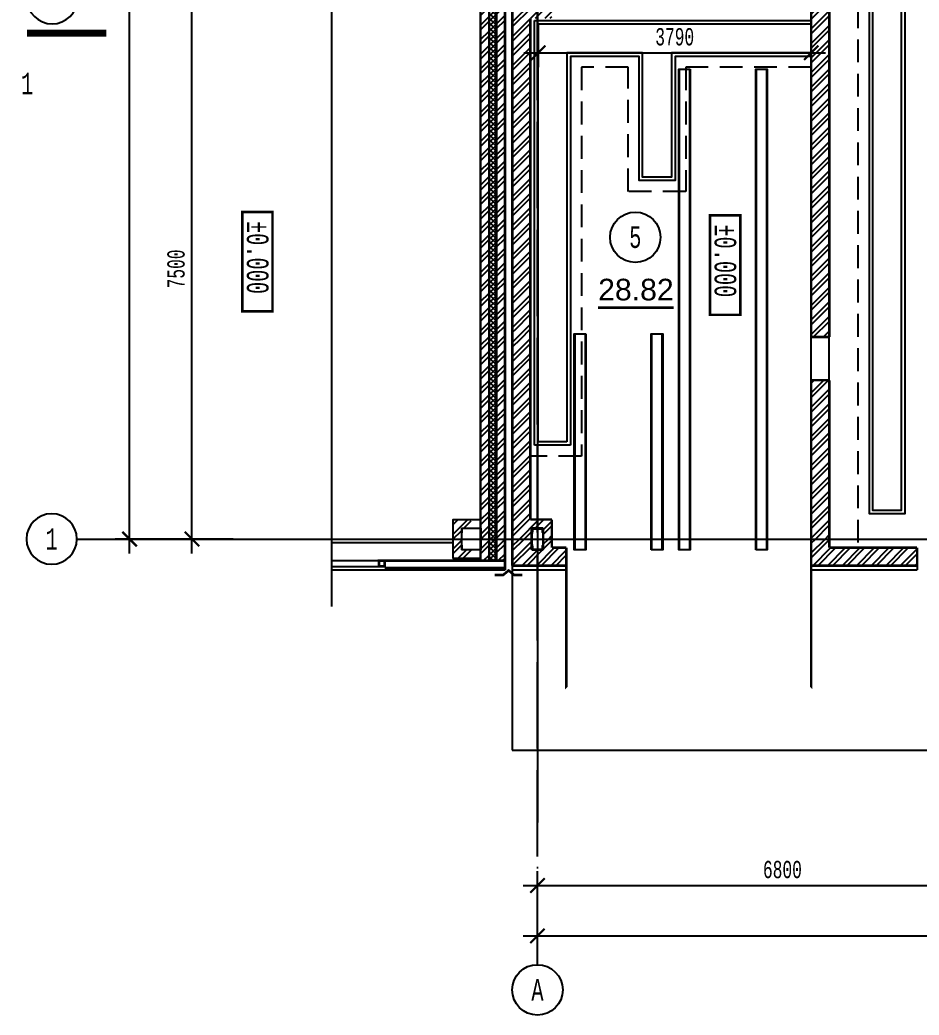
# Model space of a CAD drawing. Extents: x 419008 to 585152, y 366207 to 472224.
# Drawn here: x 421264 to 433745, y 402999 to 416814 of the extents above; entities that cross this region are included whole.
import ezdxf
from ezdxf.enums import TextEntityAlignment as Align

# ---------------------------------------------------------------- set-up
doc = ezdxf.new("R2010")
doc.units = 0
doc.header["$LTSCALE"] = 50
doc.header["$PDSIZE"] = -5
for name, pattern in [('ACAD_ISO04W100', [30, 24, -3, 0, -3]), ('CONTINOUS', [16, 16, -1e-13]), ('DASHED2', [9.525, 6.35, -3.175])]:
    doc.linetypes.add(name, pattern=pattern)
doc.layers.get('0').update_dxf_attribs({"linetype": 'CONTINUOUS'})
doc.layers.get('Defpoints').update_dxf_attribs({"linetype": 'CONTINUOUS'})
for name, color, linetype in [('AXIS', 40, 'CONTINUOUS'), ('BRICK', 2, 'CONTINUOUS'), ('COLON', 1, 'CONTINUOUS'), ('Door', 3, 'CONTINUOUS'), ('eq', 255, 'CONTINUOUS'), ('Glass', 4, 'CONTINUOUS'), ('S', 2, 'CONTINUOUS'), ('TEXT', 7, 'CONTINUOUS'), ('WALL', 5, 'CONTINUOUS')]:
    doc.layers.add(name, color=color, linetype=linetype)
doc.styles.add('ARIEL-17.5', font='arial.ttf', dxfattribs={"height": 300})
doc.styles.add('MONOTXT1', font='monotxt1', dxfattribs={"width": 0.65, "height": 300})
doc.styles.add('ST_1', font='monotxt.shx', dxfattribs={"width": 0.65, "height": 300})
doc.styles.add('ST_2', font='monotxt.shx', dxfattribs={"width": 0.65, "height": 240})
doc.styles.get("Standard").update_dxf_attribs({"font": 'monotxt.shx', "width": 0.65, "height": 300})
doc.dimstyles.get("Standard").update_dxf_attribs({"dimtxt": 300, "dimasz": 300, "dimexe": 2, "dimexo": 2, "dimgap": 0.09, "dimtad": 1, "dimdec": 0, "dimzin": 0, "dimdsep": 46, "dimtxsty": 'Standard', "dimcen": 0.09, "dimadec": 0, "dimazin": 0, "dimtfac": 1, "dimtdec": 0, "dimtofl": 0, "dimtmove": 0, "dimatfit": 3, "dimfxl": 1, "dimtolj": 1, "dimtzin": 0, "dimarcsym": 0})

# ---------------------------------------------------------------- blocks, each defined once
blk = doc.blocks.new('_ARCHTICK')
at = {"color": 0, "linetype": 'ByBlock', "const_width": 0.15}
blk.add_lwpolyline([(-0.5, -0.5), (0.5, 0.5)], dxfattribs=at)
blk = doc.blocks.new('*D5')
at = {"layer": 'AXIS', "color": 174, "lineweight": -2, "transparency": 16777216}
for p, q in [((423652, 409407), (423652, 417307)), ((424222, 417107), (423452, 417107)), ((424222, 409607), (423452, 409607))]:
    blk.add_line(p, q, dxfattribs=at)
at = {"layer": 'Defpoints', "color": 0, "transparency": 16777216}
for p in [(423652, 417107), (424222, 417107), (424222, 409607)]:
    blk.add_point(p, dxfattribs=at)
at = {"layer": 'AXIS', "color": 174, "lineweight": -2, "transparency": 16777216, "xscale": 200, "yscale": 200, "zscale": 200}
for p, rotation in [((423652, 417107), 90), ((423652, 409607), 270)]:
    blk.add_blockref('_ARCHTICK', p, dxfattribs=dict(at, rotation=rotation))
at = {"layer": 'AXIS', "color": 174, "transparency": 16777216, "insert": (423432, 413357), "char_height": 240, "attachment_point": 5, "rotation": 90, "style": 'ST_2'}
blk.add_mtext('\\A1;7500', dxfattribs=at)
blk = doc.blocks.new('psw')
at = {"color": 7, "linetype": 'Continuous'}
blk.add_circle((0, -350), 350, dxfattribs=at)
at = {"color": 7, "linetype": 'Continuous', "style": 'MONOTXT1', "width": 0.65}
blk.add_attdef('99', text='', height=300, dxfattribs=at).set_placement((0, -350), align=Align.MIDDLE)
blk = doc.blocks.new('*D7')
at = {"layer": 'AXIS', "color": 174, "lineweight": -2, "transparency": 16777216}
for p, q in [((422786, 409407), (422786, 424807)), ((423452, 424607), (422586, 424607)), ((423452, 409607), (422586, 409607))]:
    blk.add_line(p, q, dxfattribs=at)
at = {"layer": 'Defpoints', "color": 0, "transparency": 16777216}
for p in [(422786, 424607), (423452, 424607), (423452, 409607)]:
    blk.add_point(p, dxfattribs=at)
at = {"layer": 'AXIS', "color": 174, "lineweight": -2, "transparency": 16777216, "xscale": 200, "yscale": 200, "zscale": 200}
for p, rotation in [((422786, 424607), 90), ((422786, 409607), 270)]:
    blk.add_blockref('_ARCHTICK', p, dxfattribs=dict(at, rotation=rotation))
at = {"layer": 'AXIS', "color": 174, "transparency": 16777216, "insert": (422566, 417997), "char_height": 240, "attachment_point": 5, "rotation": 90, "style": 'ST_2'}
blk.add_mtext('\\A1;15000', dxfattribs=at)
blk = doc.blocks.new('*D17')
at = {"layer": 'AXIS', "color": 174, "lineweight": -2, "transparency": 16777216}
for p, q in [((428448, 404798), (428448, 404998)), ((435248, 404798), (435248, 404998)), ((428248, 404798), (435448, 404798))]:
    blk.add_line(p, q, dxfattribs=at)
at = {"layer": 'Defpoints', "color": 0, "transparency": 16777216}
for p in [(428448, 404798), (435248, 404798), (435248, 404798)]:
    blk.add_point(p, dxfattribs=at)
at = {"layer": 'AXIS', "color": 174, "lineweight": -2, "transparency": 16777216, "xscale": 200, "yscale": 200, "zscale": 200, "rotation": 180}
blk.add_blockref('_ARCHTICK', (428448, 404798), dxfattribs=at)
at = {"layer": 'AXIS', "color": 174, "lineweight": -2, "transparency": 16777216, "xscale": 200, "yscale": 200, "zscale": 200}
blk.add_blockref('_ARCHTICK', (435248, 404798), dxfattribs=at)
at = {"layer": 'AXIS', "color": 174, "transparency": 16777216, "insert": (431848, 405018), "char_height": 240, "attachment_point": 5, "style": 'ST_2'}
blk.add_mtext('\\A1;6800', dxfattribs=at)
blk = doc.blocks.new('*D28')
at = {"layer": 'AXIS', "color": 174, "lineweight": -2, "transparency": 16777216}
for p, q in [((428448, 404098), (428448, 404298)), ((490218, 404098), (490218, 404298)), ((428248, 404098), (490418, 404098))]:
    blk.add_line(p, q, dxfattribs=at)
at = {"layer": 'Defpoints', "color": 0, "transparency": 16777216}
for p in [(428448, 404098), (490218, 404098), (490218, 404098)]:
    blk.add_point(p, dxfattribs=at)
at = {"layer": 'AXIS', "color": 174, "lineweight": -2, "transparency": 16777216, "xscale": 200, "yscale": 200, "zscale": 200, "rotation": 180}
blk.add_blockref('_ARCHTICK', (428448, 404098), dxfattribs=at)
at = {"layer": 'AXIS', "color": 174, "lineweight": -2, "transparency": 16777216, "xscale": 200, "yscale": 200, "zscale": 200}
blk.add_blockref('_ARCHTICK', (490218, 404098), dxfattribs=at)
at = {"layer": 'AXIS', "color": 174, "transparency": 16777216, "insert": (458536, 404318), "char_height": 240, "attachment_point": 5, "style": 'ST_2'}
blk.add_mtext('\\A1;61770', dxfattribs=at)
blk = doc.blocks.new('*D32')
at = {"color": 174, "linetype": 'CONTINOUS', "lineweight": -2, "transparency": 16777216}
for p, q in [((428458, 416757), (428458, 416158)), ((432248, 416757), (432248, 416158)), ((428258, 416358), (432448, 416358))]:
    blk.add_line(p, q, dxfattribs=at)
at = {"layer": 'Defpoints', "color": 0, "linetype": 'CONTINOUS', "transparency": 16777216}
for p in [(428458, 416757), (432248, 416757), (432248, 416358)]:
    blk.add_point(p, dxfattribs=at)
at = {"color": 174, "linetype": 'CONTINOUS', "lineweight": -2, "transparency": 16777216, "xscale": 200, "yscale": 200, "zscale": 200, "rotation": 180}
blk.add_blockref('_ARCHTICK', (428458, 416358), dxfattribs=at)
at = {"color": 174, "linetype": 'CONTINOUS', "lineweight": -2, "transparency": 16777216, "xscale": 200, "yscale": 200, "zscale": 200}
blk.add_blockref('_ARCHTICK', (432248, 416358), dxfattribs=at)
at = {"color": 174, "linetype": 'CONTINOUS', "transparency": 16777216, "insert": (430353, 416578), "char_height": 240, "attachment_point": 5, "style": 'ST_2'}
blk.add_mtext('\\A1;3790', dxfattribs=at)
blk = doc.blocks.new('psw1')
at = {"color": 7, "linetype": 'Continuous'}
blk.add_circle((-347, 1), 350, dxfattribs=at)
at = {"color": 7, "linetype": 'Continuous', "style": 'MONOTXT1', "width": 0.65}
blk.add_attdef('99', text='', height=300, dxfattribs=at).set_placement((-347, 1), align=Align.MIDDLE)

msp = doc.modelspace()

# ---------------------------------------------------------------- hatches: boundary and pattern name
at = {"layer": 'BRICK'}
h = msp.add_hatch(dxfattribs=at)
h.set_pattern_fill('ANSI32', color=256, scale=15, style=0)
h.set_pattern_definition([(45, (127074.03, 631400), (-101.02788, 101.02788), []), (45, (127141.39, 631400), (-101.02788, 101.02788), [])])
h.paths.add_polyline_path([(427777.8, 409607.5), (427662.8, 409607.5), (427662.8, 409457.5), (427657.8, 409457.5), (427657.8, 409307.5), (427777.8, 409307.5)])
h.paths.add_polyline_path([(427997.8, 409607.5), (427877.8, 409607.5), (427877.8, 409307.5), (427997.8, 409307.5)])
h.paths.add_polyline_path([(427777.8, 417107.5), (427662.8, 417107.5), (427662.8, 416957.5), (427657.8, 416957.5), (427657.8, 409757.5), (427662.8, 409757.5), (427662.8, 409607.5), (427777.8, 409607.5)])
h.paths.add_polyline_path([(427997.8, 417107.5), (427877.8, 417107.5), (427877.8, 409607.5), (427997.8, 409607.5)])
h.paths.add_polyline_path([(427777.8, 424607.5), (427662.8, 424607.5), (427662.8, 424457.5), (427657.8, 424457.5), (427657.8, 417257.5), (427662.8, 417257.5), (427662.8, 417107.5), (427777.8, 417107.5)])
h.paths.add_polyline_path([(427997.8, 424607.5), (427877.8, 424607.5), (427877.8, 417107.5), (427997.8, 417107.5)])
h.paths.add_polyline_path([(427777.8, 424907.5), (427657.8, 424907.5), (427657.8, 424757.5), (427662.8, 424757.5), (427662.8, 424607.5), (427777.8, 424607.5)])
h.paths.add_polyline_path([(427997.8, 424907.5), (427877.8, 424907.5), (427877.8, 424607.5), (427997.8, 424607.5)])
h = msp.add_hatch(dxfattribs=at)
h.set_pattern_fill('ANSI32', color=256, scale=15, style=0)
h.paths.add_polyline_path([(428527.8, 424607.5), (428647.8, 424607.5), (428647.8, 424337.5), (428347.8, 424337.5), (428347.8, 417377.5), (428647.8, 417377.5), (428647.8, 417232.5), (432247.8, 417232.5), (432247.8, 421802.5), (432497.8, 421802.5), (432497.8, 412412.5), (432247.8, 412412.5), (432247.8, 416982.5), (428647.8, 416982.5), (428647.8, 416837.5), (428347.8, 416837.5), (428347.8, 412117.1), (428097.8, 412624), (428097.8, 424607.5), (428367.8, 424607.5), (428367.8, 424688.7, -0.3708214), (428367.8, 424693.3), (428367.8, 424757.5), (428527.8, 424757.5)])
h.paths.add_polyline_path([(428367.8, 424757.5), (428527.8, 424757.5), (428527.8, 424457.5), (428367.8, 424457.5)], flags=16)
h.paths.add_polyline_path([(428367.8, 417257.5), (428527.8, 417257.5), (428527.8, 416957.5), (428367.8, 416957.5)], flags=16)
h.paths.add_polyline_path([(428367.8, 417193.3, 0.3708214), (428367.8, 417188.7)], flags=16)
h.paths.add_polyline_path([(428367.8, 417021.7), (428367.8, 417026.3, 0.3708214)], flags=16)
h.paths.add_polyline_path([(432497.8, 422402.5), (432247.8, 422402.5), (432247.8, 424607.5), (432497.8, 424607.5)])
h.paths.add_polyline_path([(432497.8, 409607.5), (432247.8, 409607.5), (432247.8, 411812.5), (432497.8, 411812.5)])
h = msp.add_hatch(dxfattribs=at)
h.set_pattern_fill('ANSI37', color=256, scale=15, style=0)
h.set_pattern_definition([(45, (127074.04, 631400), (-33.6759605, 33.6759605), []), (135, (127074.04, 631400), (-33.6759605, -33.6759605), [])])
h.paths.add_polyline_path([(427877.8, 424607.5), (427777.8, 424607.5), (427777.8, 417107.5), (427877.8, 417107.5)])
h.paths.add_polyline_path([(427877.8, 417107.5), (427777.8, 417107.5), (427777.8, 409607.5), (427877.8, 409607.5)])
h.paths.add_polyline_path([(427877.8, 409607.5), (427777.8, 409607.5), (427777.8, 409307.5), (427877.8, 409307.5)])
h = msp.add_hatch(dxfattribs=at)
h.set_pattern_fill('ANSI32', color=256, scale=15, style=0)
h.paths.add_polyline_path([(428347.8, 412117.1), (428347.8, 409877.5), (428647.8, 409877.5), (428647.8, 409607.5), (428527.8, 409607.5), (428527.8, 409457.5), (428367.8, 409457.5), (428367.8, 409521.7, -0.3708214), (428367.8, 409526.3), (428367.8, 409607.5), (428097.8, 409607.5), (428097.8, 412624)])
h.paths.add_polyline_path([(428367.8, 409757.5), (428527.8, 409757.5), (428527.8, 409457.5), (428367.8, 409457.5)], flags=16)
h.paths.add_polyline_path([(428367.8, 409693.3, 0.3708214), (428367.8, 409688.7)], flags=16)
h = msp.add_hatch(dxfattribs=at)
h.set_pattern_fill('ANSI32', color=256, scale=15, style=0)
h.paths.add_polyline_path([(428097.8, 409607.5), (428097.8, 409237.5), (428847.8, 409237.5), (428847.8, 409487.5), (428647.8, 409487.5), (428647.8, 409607.5), (428527.8, 409607.5), (428527.8, 409527.5), (428527.8, 409457.5), (428447.8, 409457.5), (428367.8, 409457.5), (428367.8, 409527.5), (428367.8, 409607.5)])
h = msp.add_hatch(dxfattribs=at)
h.set_pattern_fill('ANSI32', color=256, scale=15, style=0)
h.paths.add_polyline_path([(432497.8, 409607.5), (432497.8, 409487.5), (433717.8, 409487.5), (433717.8, 409237.5), (432247.8, 409237.5), (432247.8, 409607.5)])
at = {"layer": 'COLON'}
h = msp.add_hatch(dxfattribs=at)
h.set_pattern_fill('ANSI32', color=256, scale=15, style=0)
h.set_pattern_definition([(45, (127074.04, 637847.7), (-101.02788, 101.02788), []), (45, (127141.39, 637847.7), (-101.02788, 101.02788), [])])
h.paths.add_polyline_path([(427527.8, 409337.5), (427527.8, 409457.5), (427392.8, 409457.5), (427392.8, 409607.5), (427272.8, 409607.5), (427272.8, 409337.5)])
h.paths.add_polyline_path([(427392.8, 409607.5), (427392.8, 409757.5), (427527.8, 409757.5), (427527.8, 409877.5), (427272.8, 409877.5), (427272.8, 409607.5)])

# ---------------------------------------------------------------- linework, layer by layer
at = {"layer": 'AXIS', "linetype": 'Continuous'}
msp.add_line((428447.8, 424877.5), (428447.8, 405670.1), dxfattribs=at)
at = {"layer": 'AXIS', "linetype": 'ACAD_ISO04W100'}
msp.add_line((428447.8, 403698.6), (428447.8, 424819.5), dxfattribs=at)
msp.add_line((428447.8, 403698.6), (428447.8, 424819.5), dxfattribs=at)
at = {"layer": 'AXIS'}
msp.add_line((422061.8, 409607.5), (494425.8, 409607.5), dxfattribs=at)
at = {"layer": 'BRICK'}
for p, q in [((432247.8, 411812.5), (432247.8, 412412.5)), ((432497.8, 411812.5), (432497.8, 412412.5))]:
    msp.add_line(p, q, dxfattribs=at)
at = {"layer": 'BRICK', "flags": 128}
msp.add_lwpolyline([(428097.8, 409237.5, 35, 35, 0), (428097.8, 424977.5, 0, 0, 0)], format="xyseb", dxfattribs=at)
at = {"layer": 'BRICK', "const_width": 35, "flags": 128}
for points in [[(427657.8, 409307.5), (427657.8, 424907.5)], [(427777.8, 409307.5), (427777.8, 424907.5)], [(427877.8, 409307.5), (427877.8, 424907.5)], [(427997.8, 409307.5), (427997.8, 424907.5)], [(428347.8, 409877.5), (428347.8, 416837.5)]]:
    msp.add_lwpolyline(points, dxfattribs=at)
at = {"layer": 'BRICK', "const_width": 35}
for points in [[(432497.8, 421802.5), (432497.8, 412412.5)], [(432247.8, 416982.5), (432247.8, 412412.5)], [(432247.8, 412412.5), (432497.8, 412412.5)], [(432247.8, 411812.5), (432497.8, 411812.5)], [(428347.8, 409877.5), (428647.8, 409877.5)], [(427657.8, 409307.5), (427997.8, 409307.5)]]:
    msp.add_lwpolyline(points, dxfattribs=at)
at = {"layer": 'BRICK'}
for points in [[(432247.8, 411812.5, 35, 35, 0), (432247.8, 409237.5, 0, 0, 0)], [(432497.8, 411812.5, 35, 35, 0), (432497.8, 409487.5, 35, 35, 0)], [(428647.8, 409487.5, 35, 35, 0), (428647.8, 409877.5, 35, 35, 0)], [(428647.8, 409487.5, 35, 35, 0), (428847.8, 409487.5, 0, 0, 0)], [(428847.8, 409237.5, 35, 35, 0), (428847.8, 409487.5, 35, 35, 0)], [(432497.8, 409487.5, 35, 35, 0), (433717.8, 409487.5, 0, 0, 0)], [(433717.8, 409487.5, 35, 35, 0), (433717.8, 409237.5, 35, 35, 0)], [(428097.8, 409237.5, 35, 35, 0), (428847.8, 409237.5, 0, 0, 0)], [(432247.8, 409237.5, 35, 35, 0), (433717.8, 409237.5, 0, 0, 0)]]:
    msp.add_lwpolyline(points, format="xyseb", dxfattribs=at)
at = {"layer": 'COLON'}
for p, q in [((427272.8, 409877.5), (427657.8, 409877.5)), ((427272.8, 409877.5), (427272.8, 409337.5)), ((427392.8, 409757.5), (427392.8, 409457.5)), ((427662.8, 409757.5), (427662.8, 409457.5)), ((428367.8, 409457.5), (428367.8, 409757.5)), ((428527.8, 409757.5), (428367.8, 409757.5)), ((428367.8, 409457.5), (428367.8, 409757.5)), ((428527.8, 409457.5), (428527.8, 409757.5)), ((428527.8, 409457.5), (428527.8, 409757.5)), ((427657.8, 409337.5), (427272.8, 409337.5))]:
    msp.add_line(p, q, dxfattribs=at)
for points, const_width in [([(427392.8, 409757.5), (427662.8, 409757.5)], 20), ([(427392.8, 409662.5), (427392.8, 409757.5)], 20), ([(427417.2, 409751.5), (427638.3, 409751.5)], 20), ([(427662.8, 409757.5), (427662.8, 409662.5)], 20), ([(428367.8, 409687.5), (428367.8, 409757.5)], 35), ([(428367.8, 409757.5), (428527.8, 409757.5)], 35), ([(428367.8, 409457.5), (428367.8, 409757.5)], 35), ([(428373.9, 409690.7), (428378.6, 409744.2)], 35), ([(428387.6, 409752.4), (428508, 409752.4)], 35), ([(428521.6, 409690.7), (428517, 409744.2)], 35), ([(428527.8, 409457.5), (428527.8, 409757.5)], 35), ([(428527.8, 409757.5), (428527.8, 409687.5)], 35), ([(427395.3, 409662.5), (427392.8, 409662.5)], 20), ([(427399.7, 409666.6), (427406.3, 409741.4)], 20), ([(427655.8, 409666.6), (427649.3, 409741.4)], 20), ([(427662.8, 409662.5), (427660.3, 409662.5)], 20), ([(428370.4, 409687.5), (428367.8, 409687.5)], 35), ([(428527.8, 409687.5), (428525.1, 409687.5)], 35), ([(427392.8, 409552.5), (427392.8, 409457.5)], 20), ([(427395.3, 409552.5), (427392.8, 409552.5)], 20), ([(427399.7, 409548.4), (427406.3, 409473.5)], 20), ([(427655.8, 409548.4), (427649.3, 409473.5)], 20), ([(427662.8, 409552.5), (427660.3, 409552.5)], 20), ([(427662.8, 409457.5), (427662.8, 409552.5)], 20), ([(428367.8, 409527.5), (428367.8, 409457.5)], 35), ([(428370.4, 409527.5), (428367.8, 409527.5)], 35), ([(428373.9, 409524.3), (428378.6, 409470.8)], 35), ([(428521.6, 409524.3), (428517, 409470.8)], 35), ([(428527.8, 409527.5), (428525.1, 409527.5)], 35), ([(428527.8, 409457.5), (428527.8, 409527.5)], 35), ([(427392.8, 409457.5), (427662.8, 409457.5)], 20), ([(427417.2, 409463.5), (427638.3, 409463.5)], 20), ([(428367.8, 409457.5), (428527.8, 409457.5)], 35), ([(428387.6, 409462.6), (428508, 409462.6)], 35)]:
    msp.add_lwpolyline(points, dxfattribs=dict(at, const_width=const_width))
for points, const_width in [([(427417.2, 409751.5, 0.3888787), (427406.3, 409741.4)], 20), ([(427649.3, 409741.4, 0.3888787), (427638.3, 409751.5)], 20), ([(427395.3, 409662.5, 0.3888787), (427399.7, 409666.6)], 20), ([(427655.8, 409666.6, 0.3888787), (427660.3, 409662.5)], 20), ([(428370.4, 409687.5, 0.3888787), (428373.9, 409690.7)], 35), ([(427395.3, 409552.5, -0.3888787), (427399.7, 409548.4)], 20), ([(427417.2, 409463.5, -0.3888787), (427406.3, 409473.5)], 20), ([(427649.3, 409473.5, -0.3888787), (427638.3, 409463.5)], 20), ([(427655.8, 409548.4, -0.3888787), (427660.3, 409552.5)], 20), ([(428370.4, 409527.5, -0.3888787), (428373.9, 409524.3)], 35), ([(428387.6, 409462.6, -0.3888787), (428378.6, 409470.8)], 35), ([(428517, 409470.8, -0.3888787), (428508, 409462.6)], 35)]:
    msp.add_lwpolyline(points, format="xyb", dxfattribs=dict(at, const_width=const_width))
at = {"layer": 'Door'}
for points in [[(428847.8, 409237.5, 35, 35, 0), (428847.8, 407537.5, 0, 0, 0), (430547.8, 409237.5, 0, 0, 0), (432247.8, 407537.5, 35, 35, 0), (432247.8, 409237.5, 35, 35, 0)], [(434917.8, 409237.5, 35, 35, 0), (434917.8, 408037.5, 0, 0, 0), (433717.8, 409237.5, 0, 0, 0)]]:
    msp.add_lwpolyline(points, format="xyseb", dxfattribs=at)
at = {"layer": 'eq', "ltscale": 350}
for points in [[(430567.8, 416131.9), (430567.8, 409457.5), (430407.8, 409457.5), (430407.8, 416131.9)], [(431477.8, 409457.5), (431477.8, 416131.9), (431637.8, 416131.9), (431637.8, 409457.5)], [(429117.8, 412456.9), (429117.8, 409457.5), (428957.8, 409457.5), (428957.8, 412456.9)], [(430027.8, 409457.5), (430027.8, 412456.9), (430187.8, 412456.9), (430187.8, 409457.5)]]:
    msp.add_lwpolyline(points, close=True, dxfattribs=at)
for points in [[(430416.2, 416131.9), (430416.2, 409457.5)], [(430559.4, 416131.9), (430559.4, 409457.5)], [(431486.2, 409457.5), (431486.2, 416131.9)], [(431629.4, 409457.5), (431629.4, 416131.9)], [(428966.2, 412456.9), (428966.2, 409457.5)], [(429109.4, 412456.9), (429109.4, 409457.5)], [(430036.2, 409457.5), (430036.2, 412456.9)], [(430179.4, 409457.5), (430179.4, 412456.9)]]:
    msp.add_lwpolyline(points, dxfattribs=at)
at = {"layer": 'Glass', "linetype": 'Continuous', "flags": 128}
for points in [[(425591.9, 409307.5), (426327.8, 409307.5)], [(425591.9, 409227.5), (426327.8, 409227.5)]]:
    msp.add_lwpolyline(points, dxfattribs=at)
at = {"layer": 'Glass', "linetype": 'Continuous', "const_width": 35, "flags": 128}
msp.add_lwpolyline([(426247.8, 409307.5), (426327.8, 409307.5), (426327.8, 409227.5), (426247.8, 409227.5)], close=True, dxfattribs=at)
at = {"layer": 'S', "const_width": 35}
msp.add_lwpolyline([(429290, 412820), (430338.8, 412820)], dxfattribs=at)
at = {"layer": 'TEXT'}
msp.add_lwpolyline([(422463.8, 416629.9, 100, 100, 0), (421363.8, 416629.9, 100, 100, 0), (421663.8, 416629.9, 0, 200, 0), (421663.8, 416129.9, 0, 0, 0), (421663.8, 415729.9, 0, 0, 0)], format="xyseb", dxfattribs=at)
at = {"layer": 'TEXT', "linetype": 'Continuous', "const_width": 35}
for points in [[(424351.1, 412767.2), (424351.1, 414147.1), (424770.7, 414147.1), (424770.7, 412767.2)], [(430843.1, 412720.5), (430843.1, 414100.4), (431262.8, 414100.4), (431262.8, 412720.5)]]:
    msp.add_lwpolyline(points, close=True, dxfattribs=at)
at = {"layer": 'WALL'}
for p, q in [((425591.9, 409557.5), (427272.8, 409557.5)), ((427997.8, 409207.5), (427997.8, 409177.5)), ((428097.8, 409237.5), (428097.8, 406677.5)), ((428847.8, 409237.5), (428847.8, 409177.5)), ((432247.8, 409237.5), (432247.8, 409177.5)), ((433717.8, 409237.5), (433717.8, 409177.5)), ((425591.9, 409177.5), (427997.8, 409177.5)), ((428097.8, 409177.5), (428847.8, 409177.5)), ((432247.8, 409177.5), (433717.8, 409177.5)), ((428097.8, 406677.5), (453347.8, 406677.5))]:
    msp.add_line(p, q, dxfattribs=at)
msp.add_lwpolyline([(425591.9, 408671.2), (425591.9, 417136), (425218.7, 417236), (425965.1, 417236), (425591.9, 417336), (425591.9, 425800.8)], dxfattribs=at)
at = {"layer": 'WALL', "linetype": 'DASHED2'}
for points in [[(432899.8, 409557.5), (432899.8, 424657.5)], [(432247.8, 416157.2), (430507.7, 416157.2), (430507.7, 414432.1), (429707.8, 414432.1), (429707.8, 416157.2), (429056.8, 416157.2), (429056.8, 410759.2)], [(429056.8, 410759.2), (428347.8, 410759.2)]]:
    msp.add_lwpolyline(points, dxfattribs=at)
at = {"layer": 'WALL', "linetype": 'Continuous'}
for points in [[(433049.8, 424254.5), (433049.8, 409959.5), (433549.8, 409959.5), (433549.8, 424254.5)], [(433099.8, 424204.5), (433099.8, 410007.5), (433499.8, 410007.5), (433499.8, 424204.5)]]:
    msp.add_lwpolyline(points, close=True, dxfattribs=at)
for points in [[(428407.8, 410909.2), (428407.8, 416807.5)], [(428407.8, 416807.2), (430447.6, 416807.2), (432247.8, 416807.2)], [(432247.8, 416807.2), (432247.8, 416307.2)], [(428457.8, 410957.2), (428457.8, 416757.2), (432247.8, 416757.2)], [(432247.8, 416357.2), (430307.7, 416357.2), (430307.7, 414632.1), (429907.8, 414632.1), (429907.8, 416357.2), (428856.8, 416357.2), (428856.8, 410957.2)], [(432247.8, 416307.2), (430357.7, 416307.2), (430357.7, 414582.1), (429857.8, 414582.1), (429857.8, 416307.2), (428906.8, 416307.2), (428906.8, 410909.2)], [(428906.8, 410909.2), (428407.8, 410909.2)], [(428856.8, 410957.2), (428457.8, 410957.2)]]:
    msp.add_lwpolyline(points, dxfattribs=at)
at = {"layer": 'WALL', "const_width": 35}
for points in [[(427997.8, 409307.5), (426327.8, 409307.5)], [(426327.8, 409307.5), (426327.8, 409207.5)], [(427997.8, 409207.5), (426327.8, 409207.5)], [(427997.8, 409307.5), (427997.8, 409207.5)]]:
    msp.add_lwpolyline(points, dxfattribs=at)
at = {"layer": 'WALL'}
msp.add_lwpolyline([(428238.6, 409108.8, 35, 35, 0), (428122.7, 409108.8, 35, 35, 0), (428047.8, 409171, 35, 35, 0), (427972.9, 409108.8, 35, 35, 0), (427852.3, 409108.8, 0, 0, 0)], format="xyseb", dxfattribs=at)

# ---------------------------------------------------------------- block references
at = {"layer": 'AXIS'}
ref = msp.add_blockref('psw', (421711.8, 416757.5), dxfattribs=dict(at, xscale=-1, rotation=180))
ref.add_attrib('99', '2', dxfattribs={"layer": '0', "color": 7, "linetype": 'Continuous', "height": 300, "style": 'MONOTXT1', "width": 0.65}).set_placement((421711.8, 417107.5), align=Align.MIDDLE)
at = {"layer": 'AXIS', "linetype": 'Continuous'}
msp.add_blockref('psw1', (430152.5, 413795.2), dxfattribs=at).add_auto_attribs({'99': '5'})
at = {"layer": 'AXIS'}
ref = msp.add_blockref('psw', (421704.9, 409257.5), dxfattribs=dict(at, xscale=-1, rotation=180))
ref.add_attrib('99', '1', dxfattribs={"layer": '0', "color": 7, "linetype": 'Continuous', "height": 300, "style": 'MONOTXT1', "width": 0.65}).set_placement((421704.9, 409607.5), align=Align.MIDDLE)
msp.add_blockref('psw', (428447.8, 403698.6), dxfattribs=at).add_auto_attribs({'99': 'А'})

# ---------------------------------------------------------------- texts
at = {"layer": 'S', "style": 'ARIEL-17.5'}
msp.add_text('28.82', height=300, dxfattribs=at).set_placement((429814.4, 412920), align=Align.CENTER)
at = {"layer": 'TEXT', "style": 'ST_1', "width": 0.65}
msp.add_text('1', height=300, dxfattribs=at).set_placement((421363.8, 415929.9), align=Align.MIDDLE_CENTER)
at = {"layer": 'TEXT', "linetype": 'Continuous', "style": 'ST_1', "width": 0.65}
for p in [(424414.2, 414021.7), (430906.2, 413974.9)]:
    msp.add_text('%%p0.000', height=300, rotation=270, dxfattribs=at).set_placement(p)

# ---------------------------------------------------------------- dimensions: what is measured, and where the dimension line sits
at = {"linetype": 'CONTINOUS'}
dim = msp.add_linear_dim(base=(432247.8, 416357.7), p1=(428457.8, 416757.2), p2=(432247.8, 416757.2), dimstyle='Standard', override={"dimscale": 100, "dimtxt": 225, "dimasz": 2, "dimexo": 0, "dimgap": 1, "dimtxsty": 'ST_2', "dimblk1": 'ARCHTICK', "dimblk2": 'ARCHTICK', "dimsah": 1, "dimcen": 3, "dimdle": 2, "dimclrd": 174, "dimclre": 174, "dimclrt": 174, "dimadec": 2, "dimtix": 1, "dimtofl": 1, "dimtmove": 2, "dimldrblk": 'ARCHTICK'}, dxfattribs=at)
dim.commit()
dim.dimension.update_dxf_attribs({"geometry": '*D32', "text_midpoint": (430352.8, 416577.7)})
at = {"layer": 'AXIS'}
for base, p1, p2, angle, picture, middle, dimtype in [((422785.6, 424607.5), (423452.1, 409607.5), (423452.1, 424607.5), 90, '*D7', (422565.6, 417996.6), 160), ((490217.8, 404098.5), (428447.8, 404098.5), (490217.8, 404098.5), 0, '*D28', (458536.4, 404318.5), 161)]:
    dim = msp.add_linear_dim(base=base, p1=p1, p2=p2, angle=angle, dimstyle='Standard', override={"dimscale": 100, "dimtxt": 225, "dimasz": 2, "dimexo": 0, "dimgap": 1, "dimtxsty": 'ST_2', "dimblk1": 'ARCHTICK', "dimblk2": 'ARCHTICK', "dimsah": 1, "dimcen": 3, "dimdle": 2, "dimclrd": 174, "dimclre": 174, "dimclrt": 174, "dimadec": 2, "dimtix": 1, "dimtofl": 1, "dimtmove": 2, "dimldrblk": 'ARCHTICK'}, dxfattribs=at)
    dim.commit()
    dim.dimension.update_dxf_attribs({"geometry": picture, "text_midpoint": middle, "dimtype": dimtype})
dim = msp.add_linear_dim(base=(423652.1, 417107.5), p1=(424221.8, 409607.5), p2=(424221.8, 417107.5), angle=90, dimstyle='Standard', override={"dimscale": 100, "dimtxt": 225, "dimasz": 2, "dimexo": 0, "dimgap": 1, "dimtxsty": 'ST_2', "dimblk1": 'ARCHTICK', "dimblk2": 'ARCHTICK', "dimsah": 1, "dimcen": 3, "dimdle": 2, "dimclrd": 174, "dimclre": 174, "dimclrt": 174, "dimadec": 2, "dimtix": 1, "dimtofl": 1, "dimtmove": 2, "dimldrblk": 'ARCHTICK'}, dxfattribs=at)
dim.commit()
dim.dimension.update_dxf_attribs({"geometry": '*D5', "text_midpoint": (423432.1, 413357.5)})
dim = msp.add_linear_dim(base=(435247.8, 404798.4), p1=(428447.8, 404798.4), p2=(435247.8, 404798.4), dimstyle='Standard', override={"dimscale": 100, "dimtxt": 225, "dimasz": 2, "dimexo": 0, "dimgap": 1, "dimtxsty": 'ST_2', "dimblk1": 'ARCHTICK', "dimblk2": 'ARCHTICK', "dimsah": 1, "dimcen": 3, "dimdle": 2, "dimclrd": 174, "dimclre": 174, "dimclrt": 174, "dimadec": 2, "dimtix": 1, "dimtofl": 1, "dimtmove": 2, "dimldrblk": 'ARCHTICK'}, dxfattribs=at)
dim.commit()
dim.dimension.update_dxf_attribs({"geometry": '*D17', "text_midpoint": (431847.8, 405018.4)})

doc.saveas('drawing.dxf')
